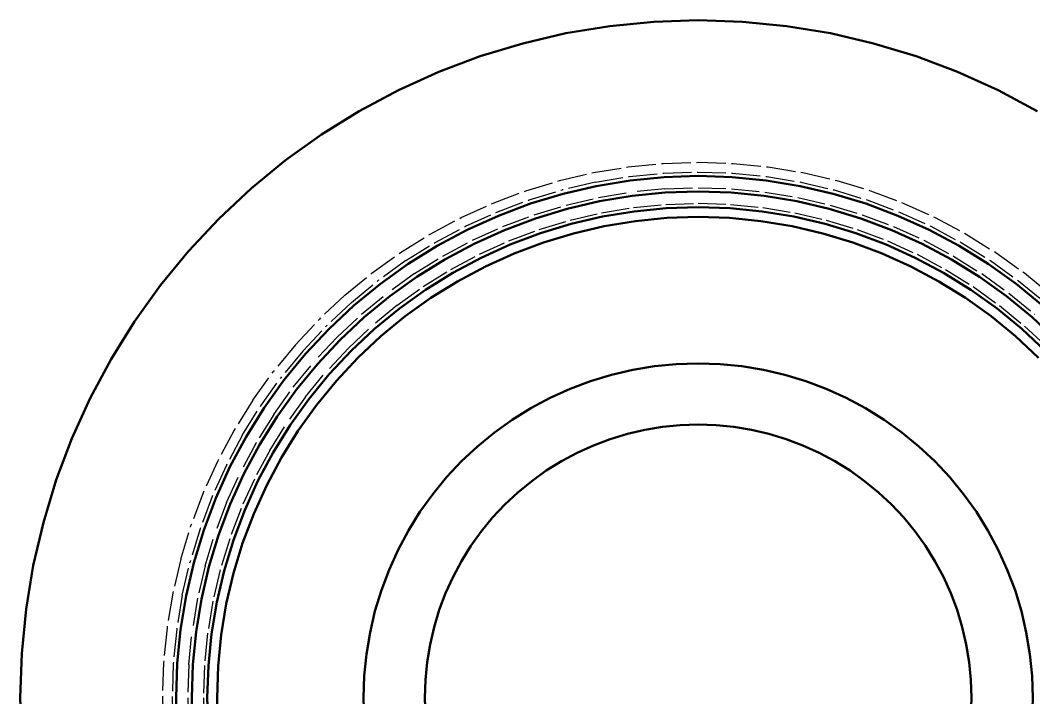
# Model space of a CAD drawing. Header units: millimetres. Extents: x 0 to 420, y 0 to 297.
# Drawn here: x 96 to 142.34, y 126.19 to 157.19 of the extents above; entities that cross this region are included whole.
import ezdxf

# ---------------------------------------------------------------- set-up
doc = ezdxf.new("R2010")
doc.units = ezdxf.units.MM
doc.linetypes.add('DASHED', pattern=[1.524, 1.27, -0.254])
doc.layers.add('OCULTA', color=8, linetype='DASHED', lineweight=25)
doc.layers.add('VISIBLE', color=7, linetype='CONTINUOUS', lineweight=50)

msp = doc.modelspace()

# ---------------------------------------------------------------- linework, layer by layer
at = {"layer": 'OCULTA'}
for p, q in [((122.954, 156.922), (124.973, 157.121)), ((124.973, 157.121), (127, 157.187)), ((127, 157.187), (129.027, 157.121)), ((129.027, 157.121), (131.046, 156.922)), ((120.952, 156.591), (122.954, 156.922)), ((131.046, 156.922), (133.048, 156.591)), ((118.977, 156.131), (120.952, 156.591)), ((133.048, 156.591), (135.023, 156.131)), ((117.035, 155.542), (118.977, 156.131)), ((135.023, 156.131), (136.965, 155.542)), ((115.137, 154.827), (117.035, 155.542)), ((136.965, 155.542), (138.863, 154.827)), ((113.289, 153.99), (115.137, 154.827)), ((138.863, 154.827), (140.711, 153.99)), ((113.289, 153.99), (111.5, 153.034)), ((140.711, 153.99), (142.5, 153.034)), ((109.777, 151.963), (111.5, 153.034)), ((108.128, 150.781), (109.777, 151.963)), ((106.56, 149.494), (108.128, 150.781)), ((123.802, 150.477), (125.398, 150.635)), ((125.398, 150.635), (127, 150.687)), ((127, 150.687), (128.602, 150.635)), ((128.602, 150.635), (130.198, 150.477)), ((120.659, 149.852), (122.22, 150.216)), ((122.22, 150.216), (123.802, 150.477)), ((123.86, 150.035), (125.427, 150.189)), ((125.427, 150.189), (127, 150.241)), ((127, 150.241), (128.573, 150.189)), ((128.573, 150.189), (130.14, 150.035)), ((130.198, 150.477), (131.78, 150.216)), ((131.78, 150.216), (133.341, 149.852)), ((119.125, 149.387), (120.659, 149.852)), ((122.307, 149.778), (120.774, 149.421)), ((122.307, 149.778), (123.86, 150.035)), ((130.14, 150.035), (131.693, 149.778)), ((131.693, 149.778), (133.226, 149.421)), ((133.341, 149.852), (134.875, 149.387)), ((106.56, 149.494), (105.08, 148.107)), ((117.624, 148.822), (119.125, 149.387)), ((119.268, 148.964), (120.774, 149.421)), ((122.447, 149.078), (123.954, 149.327)), ((125.474, 149.476), (123.954, 149.327)), ((125.474, 149.476), (127, 149.526)), ((127, 149.526), (128.526, 149.476)), ((128.526, 149.476), (130.046, 149.327)), ((130.046, 149.327), (131.553, 149.078)), ((133.226, 149.421), (134.732, 148.964)), ((134.875, 149.387), (136.376, 148.822)), ((116.164, 148.16), (117.624, 148.822)), ((117.795, 148.41), (119.268, 148.964)), ((120.959, 148.731), (122.447, 149.078)), ((125.52, 148.764), (127, 148.812)), ((127, 148.812), (128.48, 148.764)), ((131.553, 149.078), (133.041, 148.731)), ((134.732, 148.964), (136.205, 148.41)), ((136.376, 148.822), (137.836, 148.16)), ((116.361, 147.76), (117.795, 148.41)), ((119.498, 148.288), (120.959, 148.731)), ((121.144, 148.041), (122.586, 148.377)), ((122.586, 148.377), (124.047, 148.618)), ((124.047, 148.618), (125.52, 148.764)), ((128.48, 148.764), (129.953, 148.618)), ((129.953, 148.618), (131.414, 148.377)), ((131.414, 148.377), (132.856, 148.041)), ((133.041, 148.731), (134.502, 148.288)), ((136.205, 148.41), (137.639, 147.76)), ((103.693, 146.627), (105.08, 148.107)), ((114.75, 147.405), (116.164, 148.16)), ((118.068, 147.75), (119.498, 148.288)), ((119.727, 147.611), (121.144, 148.041)), ((122.708, 147.764), (124.128, 147.999)), ((122.708, 147.764), (124.128, 147.999)), ((122.708, 147.764), (124.128, 147.999)), ((122.708, 147.764), (124.128, 147.999)), ((124.128, 147.999), (125.561, 148.14)), ((124.128, 147.999), (125.561, 148.14)), ((124.128, 147.999), (125.561, 148.14)), ((124.128, 147.999), (125.561, 148.14)), ((125.561, 148.14), (127, 148.187)), ((125.561, 148.14), (127, 148.187)), ((125.561, 148.14), (127, 148.187)), ((125.561, 148.14), (127, 148.187)), ((127, 148.187), (128.439, 148.14)), ((127, 148.187), (128.439, 148.14)), ((127, 148.187), (128.439, 148.14)), ((127, 148.187), (128.439, 148.14)), ((128.439, 148.14), (129.872, 147.999)), ((128.439, 148.14), (129.872, 147.999)), ((128.439, 148.14), (129.872, 147.999)), ((128.439, 148.14), (129.872, 147.999)), ((129.872, 147.999), (131.292, 147.764)), ((129.872, 147.999), (131.292, 147.764)), ((129.872, 147.999), (131.292, 147.764)), ((129.872, 147.999), (131.292, 147.764)), ((132.856, 148.041), (134.273, 147.611)), ((134.502, 148.288), (135.932, 147.75)), ((137.836, 148.16), (139.25, 147.405)), ((113.389, 146.558), (114.75, 147.405)), ((114.973, 147.018), (116.361, 147.76)), ((116.677, 147.119), (118.068, 147.75)), ((118.342, 147.09), (119.727, 147.611)), ((119.928, 147.019), (121.306, 147.437)), ((119.928, 147.019), (121.306, 147.437)), ((119.928, 147.019), (121.306, 147.437)), ((119.928, 147.019), (121.306, 147.437)), ((122.708, 147.764), (121.306, 147.437)), ((122.708, 147.764), (121.306, 147.437)), ((122.708, 147.764), (121.306, 147.437)), ((122.708, 147.764), (121.306, 147.437)), ((131.292, 147.764), (132.694, 147.437)), ((131.292, 147.764), (132.694, 147.437)), ((131.292, 147.764), (132.694, 147.437)), ((131.292, 147.764), (132.694, 147.437)), ((132.694, 147.437), (134.072, 147.019)), ((132.694, 147.437), (134.072, 147.019)), ((132.694, 147.437), (134.072, 147.019)), ((132.694, 147.437), (134.072, 147.019)), ((134.273, 147.611), (135.658, 147.09)), ((135.932, 147.75), (137.323, 147.119)), ((137.639, 147.76), (139.027, 147.018)), ((139.25, 147.405), (140.611, 146.558)), ((113.637, 146.187), (114.973, 147.018)), ((115.33, 146.399), (116.677, 147.119)), ((116.993, 146.479), (118.342, 147.09)), ((118.581, 146.512), (119.928, 147.019)), ((118.581, 146.512), (119.928, 147.019)), ((118.581, 146.512), (119.928, 147.019)), ((118.581, 146.512), (119.928, 147.019)), ((134.072, 147.019), (135.419, 146.512)), ((134.072, 147.019), (135.419, 146.512)), ((134.072, 147.019), (135.419, 146.512)), ((134.072, 147.019), (135.419, 146.512)), ((135.658, 147.09), (137.007, 146.479)), ((137.323, 147.119), (138.67, 146.399)), ((139.027, 147.018), (140.363, 146.187)), ((103.693, 146.627), (102.406, 145.059)), ((112.085, 145.624), (113.389, 146.558)), ((115.687, 145.781), (116.993, 146.479)), ((117.27, 145.918), (118.581, 146.512)), ((117.27, 145.918), (118.581, 146.512)), ((117.27, 145.918), (118.581, 146.512)), ((117.27, 145.918), (118.581, 146.512)), ((135.419, 146.512), (136.73, 145.918)), ((135.419, 146.512), (136.73, 145.918)), ((135.419, 146.512), (136.73, 145.918)), ((135.419, 146.512), (136.73, 145.918)), ((137.007, 146.479), (138.312, 145.781)), ((140.611, 146.558), (141.915, 145.624)), ((113.637, 146.187), (112.357, 145.27)), ((114.033, 145.593), (115.33, 146.399)), ((138.67, 146.399), (139.967, 145.593)), ((140.363, 146.187), (141.643, 145.27)), ((110.846, 144.607), (112.085, 145.624)), ((114.033, 145.593), (112.792, 144.703)), ((114.43, 144.999), (115.687, 145.781)), ((117.27, 145.918), (116, 145.24)), ((117.27, 145.918), (116, 145.24)), ((117.27, 145.918), (116, 145.24)), ((117.27, 145.918), (116, 145.24)), ((136.73, 145.918), (138, 145.24)), ((136.73, 145.918), (138, 145.24)), ((136.73, 145.918), (138, 145.24)), ((136.73, 145.918), (138, 145.24)), ((138.312, 145.781), (139.57, 144.999)), ((139.967, 145.593), (141.208, 144.703)), ((141.915, 145.624), (143.154, 144.607)), ((101.224, 143.41), (102.406, 145.059)), ((111.14, 144.271), (112.357, 145.27)), ((114.777, 144.479), (116, 145.24)), ((114.777, 144.479), (116, 145.24)), ((114.777, 144.479), (116, 145.24)), ((114.777, 144.479), (116, 145.24)), ((138, 145.24), (139.223, 144.479)), ((138, 145.24), (139.223, 144.479)), ((138, 145.24), (139.223, 144.479)), ((138, 145.24), (139.223, 144.479)), ((141.643, 145.27), (142.86, 144.271)), ((110.846, 144.607), (109.676, 143.511)), ((111.611, 143.734), (112.792, 144.703)), ((113.227, 144.137), (114.43, 144.999)), ((139.57, 144.999), (140.773, 144.137)), ((141.208, 144.703), (142.389, 143.734)), ((111.14, 144.271), (109.992, 143.195)), ((113.227, 144.137), (112.082, 143.197)), ((113.607, 143.641), (114.777, 144.479)), ((113.607, 143.641), (114.777, 144.479)), ((113.607, 143.641), (114.777, 144.479)), ((113.607, 143.641), (114.777, 144.479)), ((139.223, 144.479), (140.393, 143.641)), ((139.223, 144.479), (140.393, 143.641)), ((139.223, 144.479), (140.393, 143.641)), ((139.223, 144.479), (140.393, 143.641)), ((140.773, 144.137), (141.918, 143.197)), ((110.497, 142.69), (111.611, 143.734)), ((101.224, 143.41), (100.153, 141.687)), ((108.58, 142.341), (109.676, 143.511)), ((112.494, 142.727), (113.607, 143.641)), ((112.494, 142.727), (113.607, 143.641)), ((112.494, 142.727), (113.607, 143.641)), ((112.494, 142.727), (113.607, 143.641)), ((140.393, 143.641), (141.506, 142.727)), ((140.393, 143.641), (141.506, 142.727)), ((140.393, 143.641), (141.506, 142.727)), ((140.393, 143.641), (141.506, 142.727)), ((108.916, 142.047), (109.992, 143.195)), ((111.002, 142.185), (112.082, 143.197)), ((141.918, 143.197), (142.998, 142.185)), ((108.58, 142.341), (107.563, 141.102)), ((110.497, 142.69), (109.453, 141.576)), ((111.444, 141.743), (112.494, 142.727)), ((111.444, 141.743), (112.494, 142.727)), ((111.444, 141.743), (112.494, 142.727)), ((111.444, 141.743), (112.494, 142.727)), ((141.506, 142.727), (142.556, 141.743)), ((141.506, 142.727), (142.556, 141.743)), ((141.506, 142.727), (142.556, 141.743)), ((141.506, 142.727), (142.556, 141.743)), ((108.916, 142.047), (107.917, 140.83)), ((111.002, 142.185), (109.99, 141.105)), ((99.197, 139.898), (100.153, 141.687)), ((108.484, 140.395), (109.453, 141.576)), ((111.444, 141.743), (110.46, 140.693)), ((111.444, 141.743), (110.46, 140.693)), ((111.444, 141.743), (110.46, 140.693)), ((111.444, 141.743), (110.46, 140.693)), ((106.629, 139.798), (107.563, 141.102)), ((109.05, 139.96), (109.99, 141.105)), ((107, 139.55), (107.917, 140.83)), ((109.546, 139.58), (110.46, 140.693)), ((109.546, 139.58), (110.46, 140.693)), ((109.546, 139.58), (110.46, 140.693)), ((109.546, 139.58), (110.46, 140.693)), ((107.594, 139.154), (108.484, 140.395)), ((109.05, 139.96), (108.188, 138.757)), ((99.197, 139.898), (98.36, 138.05)), ((106.629, 139.798), (105.782, 138.437)), ((106.169, 138.214), (107, 139.55)), ((109.546, 139.58), (108.708, 138.41)), ((109.546, 139.58), (108.708, 138.41)), ((109.546, 139.58), (108.708, 138.41)), ((109.546, 139.58), (108.708, 138.41)), ((107.594, 139.154), (106.788, 137.857)), ((107.406, 137.5), (108.188, 138.757)), ((124.561, 138.447), (125.368, 138.58)), ((125.368, 138.58), (126.182, 138.66)), ((126.182, 138.66), (127, 138.687)), ((127, 138.687), (127.818, 138.66)), ((127.818, 138.66), (128.632, 138.58)), ((128.632, 138.58), (129.439, 138.447)), ((105.782, 138.437), (105.027, 137.023)), ((106.169, 138.214), (105.427, 136.826)), ((108.708, 138.41), (107.947, 137.187)), ((108.708, 138.41), (107.947, 137.187)), ((108.708, 138.41), (107.947, 137.187)), ((108.708, 138.41), (107.947, 137.187)), ((122.982, 138.024), (123.765, 138.261)), ((123.765, 138.261), (124.561, 138.447)), ((129.439, 138.447), (130.235, 138.261)), ((130.235, 138.261), (131.018, 138.024)), ((98.36, 138.05), (97.645, 136.152)), ((106.788, 137.857), (106.068, 136.51)), ((121.471, 137.398), (122.216, 137.736)), ((122.982, 138.024), (122.216, 137.736)), ((131.018, 138.024), (131.784, 137.736)), ((131.784, 137.736), (132.529, 137.398)), ((107.406, 137.5), (106.708, 136.194)), ((107.269, 135.917), (107.947, 137.187)), ((107.269, 135.917), (107.947, 137.187)), ((107.269, 135.917), (107.947, 137.187)), ((107.269, 135.917), (107.947, 137.187)), ((120.75, 137.012), (121.471, 137.398)), ((132.529, 137.398), (133.25, 137.012)), ((105.027, 137.023), (104.365, 135.563)), ((105.427, 136.826), (104.777, 135.392)), ((120.055, 136.58), (120.75, 137.012)), ((133.25, 137.012), (133.945, 136.58)), ((105.437, 135.119), (106.068, 136.51)), ((119.39, 136.104), (120.055, 136.58)), ((133.945, 136.58), (134.61, 136.104)), ((97.645, 136.152), (97.056, 134.21)), ((106.708, 136.194), (106.097, 134.845)), ((107.269, 135.917), (106.675, 134.606)), ((107.269, 135.917), (106.675, 134.606)), ((107.269, 135.917), (106.675, 134.606)), ((107.269, 135.917), (106.675, 134.606)), ((118.758, 135.585), (119.39, 136.104)), ((134.61, 136.104), (135.242, 135.585)), ((104.365, 135.563), (103.8, 134.062)), ((104.777, 135.392), (104.223, 133.919)), ((118.161, 135.026), (118.758, 135.585)), ((135.242, 135.585), (135.839, 135.026)), ((105.437, 135.119), (104.899, 133.689)), ((118.161, 135.026), (117.602, 134.429)), ((135.839, 135.026), (136.398, 134.429)), ((106.097, 134.845), (105.576, 133.46)), ((106.675, 134.606), (106.168, 133.259)), ((106.675, 134.606), (106.168, 133.259)), ((106.675, 134.606), (106.168, 133.259)), ((106.675, 134.606), (106.168, 133.259)), ((117.602, 134.429), (117.083, 133.797)), ((136.398, 134.429), (136.917, 133.797)), ((97.056, 134.21), (96.596, 132.235)), ((103.335, 132.528), (103.8, 134.062)), ((104.223, 133.919), (103.766, 132.413)), ((104.456, 132.228), (104.899, 133.689)), ((116.607, 133.132), (117.083, 133.797)), ((136.917, 133.797), (137.393, 133.132)), ((105.576, 133.46), (105.146, 132.043)), ((106.168, 133.259), (105.75, 131.881)), ((106.168, 133.259), (105.75, 131.881)), ((106.168, 133.259), (105.75, 131.881)), ((106.168, 133.259), (105.75, 131.881)), ((116.175, 132.437), (116.607, 133.132)), ((137.393, 133.132), (137.825, 132.437)), ((96.596, 132.235), (96.265, 130.233)), ((103.335, 132.528), (102.971, 130.967)), ((103.409, 130.88), (103.766, 132.413)), ((104.456, 132.228), (104.109, 130.74)), ((116.175, 132.437), (115.789, 131.716)), ((137.825, 132.437), (138.211, 131.716)), ((105.146, 132.043), (104.81, 130.601)), ((105.423, 130.479), (105.75, 131.881)), ((105.423, 130.479), (105.75, 131.881)), ((105.423, 130.479), (105.75, 131.881)), ((105.423, 130.479), (105.75, 131.881)), ((115.789, 131.716), (115.452, 130.971)), ((138.211, 131.716), (138.548, 130.971)), ((102.971, 130.967), (102.71, 129.385)), ((103.409, 130.88), (103.152, 129.327)), ((104.109, 130.74), (103.86, 129.233)), ((115.163, 130.205), (115.452, 130.971)), ((138.548, 130.971), (138.837, 130.205)), ((96.265, 130.233), (96.066, 128.215)), ((104.81, 130.601), (104.569, 129.14)), ((105.423, 130.479), (105.188, 129.059)), ((105.423, 130.479), (105.188, 129.059)), ((105.423, 130.479), (105.188, 129.059)), ((105.423, 130.479), (105.188, 129.059)), ((115.163, 130.205), (114.926, 129.422)), ((138.837, 130.205), (139.074, 129.422)), ((102.71, 129.385), (102.552, 127.789)), ((103.152, 129.327), (102.998, 127.76)), ((114.926, 129.422), (114.74, 128.626)), ((139.074, 129.422), (139.26, 128.626)), ((103.711, 127.713), (103.86, 129.233)), ((104.569, 129.14), (104.423, 127.667)), ((105.188, 129.059), (105.047, 127.626)), ((105.188, 129.059), (105.047, 127.626)), ((105.188, 129.059), (105.047, 127.626)), ((105.188, 129.059), (105.047, 127.626)), ((114.74, 128.626), (114.607, 127.819)), ((139.26, 128.626), (139.393, 127.819)), ((96.066, 128.215), (96, 126.187)), ((102.552, 127.789), (102.5, 126.187)), ((102.998, 127.76), (102.946, 126.187)), ((103.711, 127.713), (103.661, 126.187)), ((104.423, 127.667), (104.375, 126.187)), ((105.047, 127.626), (105, 126.187)), ((105.047, 127.626), (105, 126.187)), ((105.047, 127.626), (105, 126.187)), ((105.047, 127.626), (105, 126.187)), ((114.607, 127.819), (114.527, 127.005)), ((139.393, 127.819), (139.473, 127.005)), ((114.527, 127.005), (114.5, 126.187)), ((139.473, 127.005), (139.5, 126.187)), ((96, 126.187), (96.066, 124.16)), ((102.5, 126.187), (102.552, 124.585)), ((102.946, 126.187), (102.998, 124.614)), ((103.661, 126.187), (103.711, 124.661)), ((104.375, 126.187), (104.423, 124.707)), ((105, 126.187), (105.047, 124.748)), ((105, 126.187), (105.047, 124.748)), ((105, 126.187), (105.047, 124.748)), ((105, 126.187), (105.047, 124.748)), ((114.5, 126.187), (114.527, 125.369)), ((139.5, 126.187), (139.473, 125.369))]:
    msp.add_line(p, q, dxfattribs=at)
at = {"layer": 'VISIBLE'}
for p, q in [((122.954, 156.922), (124.973, 157.121)), ((122.954, 156.922), (124.973, 157.121)), ((124.973, 157.121), (127, 157.187)), ((124.973, 157.121), (127, 157.187)), ((124.973, 157.121), (124.973, 157.121)), ((127, 157.187), (129.027, 157.121)), ((127, 157.187), (127, 157.187)), ((127, 157.187), (129.027, 157.121)), ((129.027, 157.121), (131.046, 156.922)), ((129.027, 157.121), (129.027, 157.121)), ((129.027, 157.121), (131.046, 156.922)), ((120.952, 156.591), (122.954, 156.922)), ((120.952, 156.591), (122.954, 156.922)), ((122.954, 156.922), (122.954, 156.922)), ((131.046, 156.922), (133.048, 156.591)), ((131.046, 156.922), (131.046, 156.922)), ((131.046, 156.922), (133.048, 156.591)), ((118.977, 156.131), (120.952, 156.591)), ((118.977, 156.131), (120.952, 156.591)), ((120.952, 156.591), (120.952, 156.591)), ((133.048, 156.591), (135.023, 156.131)), ((133.048, 156.591), (133.048, 156.591)), ((133.048, 156.591), (135.023, 156.131)), ((117.035, 155.542), (118.977, 156.131)), ((117.035, 155.542), (118.977, 156.131)), ((118.977, 156.131), (118.977, 156.131)), ((135.023, 156.131), (136.965, 155.542)), ((135.023, 156.131), (135.023, 156.131)), ((135.023, 156.131), (136.965, 155.542)), ((115.137, 154.827), (117.035, 155.542)), ((115.137, 154.827), (117.035, 155.542)), ((117.035, 155.542), (117.035, 155.542)), ((136.965, 155.542), (138.863, 154.827)), ((136.965, 155.542), (136.965, 155.542)), ((136.965, 155.542), (138.863, 154.827)), ((113.289, 153.99), (115.137, 154.827)), ((113.289, 153.99), (115.137, 154.827)), ((115.137, 154.827), (115.137, 154.827)), ((138.863, 154.827), (140.711, 153.99)), ((138.863, 154.827), (138.863, 154.827)), ((138.863, 154.827), (140.711, 153.99)), ((113.289, 153.99), (111.5, 153.034)), ((111.5, 153.034), (113.289, 153.99)), ((113.289, 153.99), (113.289, 153.99)), ((140.711, 153.99), (142.5, 153.034)), ((140.711, 153.99), (140.711, 153.99)), ((140.711, 153.99), (142.5, 153.034)), ((109.777, 151.963), (111.5, 153.034)), ((109.777, 151.963), (111.5, 153.034)), ((111.5, 153.034), (111.5, 153.034)), ((108.128, 150.781), (109.777, 151.963)), ((108.128, 150.781), (109.777, 151.963)), ((109.777, 151.963), (109.777, 151.963)), ((106.56, 149.494), (108.128, 150.781)), ((106.56, 149.494), (108.128, 150.781)), ((108.128, 150.781), (108.128, 150.781)), ((122.342, 149.603), (123.884, 149.858)), ((123.884, 149.858), (125.438, 150.011)), ((125.438, 150.011), (127, 150.062)), ((127, 150.062), (128.561, 150.011)), ((128.561, 150.011), (130.116, 149.858)), ((130.116, 149.858), (131.658, 149.603)), ((106.56, 149.494), (105.08, 148.107)), ((105.08, 148.107), (106.56, 149.494)), ((106.56, 149.494), (106.56, 149.494)), ((119.326, 148.795), (120.821, 149.248)), ((122.342, 149.603), (120.821, 149.248)), ((123.977, 149.15), (125.485, 149.298)), ((125.485, 149.298), (127, 149.348)), ((127, 149.348), (128.515, 149.298)), ((128.515, 149.298), (130.023, 149.15)), ((131.658, 149.603), (133.179, 149.248)), ((133.179, 149.248), (134.674, 148.795)), ((117.863, 148.245), (119.326, 148.795)), ((121.006, 148.559), (122.482, 148.903)), ((122.482, 148.903), (123.977, 149.15)), ((130.023, 149.15), (131.518, 148.903)), ((131.518, 148.903), (132.994, 148.559)), ((134.674, 148.795), (136.137, 148.245)), ((119.555, 148.119), (121.006, 148.559)), ((122.621, 148.202), (124.07, 148.441)), ((124.07, 148.441), (125.532, 148.585)), ((125.532, 148.585), (127, 148.633)), ((127, 148.633), (128.468, 148.585)), ((128.468, 148.585), (129.93, 148.441)), ((129.93, 148.441), (131.379, 148.202)), ((132.994, 148.559), (134.445, 148.119)), ((103.693, 146.627), (105.08, 148.107)), ((103.693, 146.627), (105.08, 148.107)), ((105.08, 148.107), (105.08, 148.107)), ((116.44, 147.6), (117.863, 148.245)), ((118.137, 147.585), (119.555, 148.119)), ((119.785, 147.442), (121.19, 147.869)), ((121.19, 147.869), (122.621, 148.202)), ((122.708, 147.764), (124.128, 147.999)), ((122.708, 147.764), (124.128, 147.999)), ((122.708, 147.764), (124.128, 147.999)), ((124.128, 147.999), (125.561, 148.14)), ((124.128, 147.999), (125.561, 148.14)), ((124.128, 147.999), (125.561, 148.14)), ((125.561, 148.14), (127, 148.187)), ((125.561, 148.14), (127, 148.187)), ((125.561, 148.14), (127, 148.187)), ((127, 148.187), (128.439, 148.14)), ((127, 148.187), (128.439, 148.14)), ((127, 148.187), (128.439, 148.14)), ((128.439, 148.14), (129.872, 147.999)), ((128.439, 148.14), (129.872, 147.999)), ((128.439, 148.14), (129.872, 147.999)), ((129.872, 147.999), (131.292, 147.764)), ((129.872, 147.999), (131.292, 147.764)), ((129.872, 147.999), (131.292, 147.764)), ((131.379, 148.202), (132.81, 147.869)), ((132.81, 147.869), (134.215, 147.442)), ((134.445, 148.119), (135.863, 147.585)), ((136.137, 148.245), (137.56, 147.6)), ((115.062, 146.863), (116.44, 147.6)), ((116.756, 146.959), (118.137, 147.585)), ((118.41, 146.925), (119.785, 147.442)), ((119.928, 147.019), (121.306, 147.437)), ((119.928, 147.019), (121.306, 147.437)), ((119.928, 147.019), (121.306, 147.437)), ((122.708, 147.764), (121.306, 147.437)), ((122.708, 147.764), (121.306, 147.437)), ((122.708, 147.764), (121.306, 147.437)), ((131.292, 147.764), (132.694, 147.437)), ((131.292, 147.764), (132.694, 147.437)), ((131.292, 147.764), (132.694, 147.437)), ((132.694, 147.437), (134.072, 147.019)), ((132.694, 147.437), (134.072, 147.019)), ((132.694, 147.437), (134.072, 147.019)), ((134.215, 147.442), (135.59, 146.925)), ((135.863, 147.585), (137.244, 146.959)), ((137.56, 147.6), (138.937, 146.863)), ((115.42, 146.245), (116.756, 146.959)), ((117.072, 146.319), (118.41, 146.925)), ((118.581, 146.512), (119.928, 147.019)), ((118.581, 146.512), (119.928, 147.019)), ((118.581, 146.512), (119.928, 147.019)), ((134.072, 147.019), (135.419, 146.512)), ((134.072, 147.019), (135.419, 146.512)), ((134.072, 147.019), (135.419, 146.512)), ((135.59, 146.925), (136.928, 146.319)), ((137.244, 146.959), (138.58, 146.245)), ((103.693, 146.627), (102.406, 145.059)), ((102.406, 145.059), (103.693, 146.627)), ((103.693, 146.627), (103.693, 146.627)), ((113.736, 146.038), (115.062, 146.863)), ((117.27, 145.918), (118.581, 146.512)), ((117.27, 145.918), (118.581, 146.512)), ((117.27, 145.918), (118.581, 146.512)), ((135.419, 146.512), (136.73, 145.918)), ((135.419, 146.512), (136.73, 145.918)), ((135.419, 146.512), (136.73, 145.918)), ((138.937, 146.863), (140.264, 146.038)), ((113.736, 146.038), (112.466, 145.128)), ((114.133, 145.444), (115.42, 146.245)), ((115.777, 145.626), (117.072, 146.319)), ((136.928, 146.319), (138.223, 145.626)), ((138.58, 146.245), (139.867, 145.444)), ((140.264, 146.038), (141.534, 145.128)), ((114.529, 144.851), (115.777, 145.626)), ((117.27, 145.918), (116, 145.24)), ((117.27, 145.918), (116, 145.24)), ((117.27, 145.918), (116, 145.24)), ((136.73, 145.918), (138, 145.24)), ((136.73, 145.918), (138, 145.24)), ((136.73, 145.918), (138, 145.24)), ((138.223, 145.626), (139.471, 144.851)), ((101.224, 143.41), (102.406, 145.059)), ((101.224, 143.41), (102.406, 145.059)), ((102.406, 145.059), (102.406, 145.059)), ((111.258, 144.137), (112.466, 145.128)), ((112.901, 144.562), (114.133, 145.444)), ((114.777, 144.479), (116, 145.24)), ((114.777, 144.479), (116, 145.24)), ((114.777, 144.479), (116, 145.24)), ((138, 145.24), (139.223, 144.479)), ((138, 145.24), (139.223, 144.479)), ((138, 145.24), (139.223, 144.479)), ((139.867, 145.444), (141.099, 144.562)), ((141.534, 145.128), (142.742, 144.137)), ((113.335, 143.995), (114.529, 144.851)), ((139.471, 144.851), (140.665, 143.995)), ((111.258, 144.137), (110.118, 143.069)), ((112.901, 144.562), (111.729, 143.6)), ((113.607, 143.641), (114.777, 144.479)), ((113.607, 143.641), (114.777, 144.479)), ((113.607, 143.641), (114.777, 144.479)), ((139.223, 144.479), (140.393, 143.641)), ((139.223, 144.479), (140.393, 143.641)), ((139.223, 144.479), (140.393, 143.641)), ((141.099, 144.562), (142.271, 143.6)), ((113.335, 143.995), (112.2, 143.063)), ((140.665, 143.995), (141.8, 143.063)), ((101.224, 143.41), (100.153, 141.687)), ((100.153, 141.687), (101.224, 143.41)), ((101.224, 143.41), (101.224, 143.41)), ((110.623, 142.564), (111.729, 143.6)), ((112.494, 142.727), (113.607, 143.641)), ((112.494, 142.727), (113.607, 143.641)), ((112.494, 142.727), (113.607, 143.641)), ((140.393, 143.641), (141.506, 142.727)), ((140.393, 143.641), (141.506, 142.727)), ((140.393, 143.641), (141.506, 142.727)), ((142.271, 143.6), (143.377, 142.564)), ((109.05, 141.929), (110.118, 143.069)), ((111.128, 142.059), (112.2, 143.063)), ((141.8, 143.063), (142.872, 142.059)), ((110.623, 142.564), (109.587, 141.458)), ((111.444, 141.743), (112.494, 142.727)), ((111.444, 141.743), (112.494, 142.727)), ((111.444, 141.743), (112.494, 142.727)), ((141.506, 142.727), (142.556, 141.743)), ((141.506, 142.727), (142.556, 141.743)), ((141.506, 142.727), (142.556, 141.743)), ((109.05, 141.929), (108.059, 140.721)), ((111.128, 142.059), (110.124, 140.987)), ((99.197, 139.898), (100.153, 141.687)), ((99.197, 139.898), (100.153, 141.687)), ((100.153, 141.687), (100.153, 141.687)), ((108.625, 140.286), (109.587, 141.458)), ((111.444, 141.743), (110.46, 140.693)), ((111.444, 141.743), (110.46, 140.693)), ((111.444, 141.743), (110.46, 140.693)), ((124.015, 141.193), (125.003, 141.356)), ((124.015, 141.193), (125.003, 141.356)), ((125.003, 141.356), (125.999, 141.454)), ((125.003, 141.356), (125.999, 141.454)), ((125.999, 141.454), (127, 141.487)), ((125.999, 141.454), (127, 141.487)), ((127, 141.487), (128.001, 141.454)), ((127, 141.487), (128.001, 141.454)), ((128.001, 141.454), (128.997, 141.356)), ((128.001, 141.454), (128.997, 141.356)), ((128.997, 141.356), (129.985, 141.193)), ((128.997, 141.356), (129.985, 141.193)), ((109.192, 139.852), (110.124, 140.987)), ((122.082, 140.675), (123.04, 140.966)), ((122.082, 140.675), (123.04, 140.966)), ((123.04, 140.966), (124.015, 141.193)), ((123.04, 140.966), (124.015, 141.193)), ((129.985, 141.193), (130.96, 140.966)), ((129.985, 141.193), (130.96, 140.966)), ((130.96, 140.966), (131.918, 140.675)), ((130.96, 140.966), (131.918, 140.675)), ((107.149, 139.451), (108.059, 140.721)), ((109.546, 139.58), (110.46, 140.693)), ((109.546, 139.58), (110.46, 140.693)), ((109.546, 139.58), (110.46, 140.693)), ((121.145, 140.322), (122.082, 140.675)), ((121.145, 140.322), (122.082, 140.675)), ((131.918, 140.675), (132.855, 140.322)), ((131.918, 140.675), (132.855, 140.322)), ((108.625, 140.286), (107.743, 139.054)), ((120.233, 139.909), (121.145, 140.322)), ((120.233, 139.909), (121.145, 140.322)), ((132.855, 140.322), (133.767, 139.909)), ((132.855, 140.322), (133.767, 139.909)), ((99.197, 139.898), (98.36, 138.05)), ((98.36, 138.05), (99.197, 139.898)), ((99.197, 139.898), (99.197, 139.898)), ((109.192, 139.852), (108.336, 138.658)), ((109.546, 139.58), (108.708, 138.41)), ((109.546, 139.58), (108.708, 138.41)), ((109.546, 139.58), (108.708, 138.41)), ((120.233, 139.909), (119.35, 139.437)), ((120.233, 139.909), (119.35, 139.437)), ((133.767, 139.909), (134.65, 139.437)), ((133.767, 139.909), (134.65, 139.437)), ((106.324, 138.125), (107.149, 139.451)), ((106.942, 137.767), (107.743, 139.054)), ((118.5, 138.908), (119.35, 139.437)), ((118.5, 138.908), (119.35, 139.437)), ((134.65, 139.437), (135.5, 138.908)), ((134.65, 139.437), (135.5, 138.908)), ((107.561, 137.41), (108.336, 138.658)), ((117.686, 138.325), (118.5, 138.908)), ((117.686, 138.325), (118.5, 138.908)), ((124.561, 138.447), (125.368, 138.58)), ((125.368, 138.58), (124.561, 138.447)), ((125.368, 138.58), (126.182, 138.66)), ((126.182, 138.66), (125.368, 138.58)), ((125.368, 138.58), (125.368, 138.58)), ((126.182, 138.66), (127, 138.687)), ((127, 138.687), (126.182, 138.66)), ((126.182, 138.66), (126.182, 138.66)), ((127, 138.687), (127.818, 138.66)), ((127.818, 138.66), (127, 138.687)), ((127, 138.687), (127, 138.687)), ((127.818, 138.66), (128.632, 138.58)), ((128.632, 138.58), (127.818, 138.66)), ((127.818, 138.66), (127.818, 138.66)), ((128.632, 138.58), (129.439, 138.447)), ((129.439, 138.447), (128.632, 138.58)), ((128.632, 138.58), (128.632, 138.58)), ((135.5, 138.908), (136.314, 138.325)), ((135.5, 138.908), (136.314, 138.325)), ((106.324, 138.125), (105.587, 136.747)), ((108.708, 138.41), (107.947, 137.187)), ((108.708, 138.41), (107.947, 137.187)), ((108.708, 138.41), (107.947, 137.187)), ((117.686, 138.325), (116.912, 137.69)), ((117.686, 138.325), (116.912, 137.69)), ((122.982, 138.024), (123.765, 138.261)), ((123.765, 138.261), (122.982, 138.024)), ((123.765, 138.261), (124.561, 138.447)), ((124.561, 138.447), (123.765, 138.261)), ((123.765, 138.261), (123.765, 138.261)), ((124.561, 138.447), (124.561, 138.447)), ((129.439, 138.447), (130.235, 138.261)), ((130.235, 138.261), (129.439, 138.447)), ((129.439, 138.447), (129.439, 138.447)), ((130.235, 138.261), (131.018, 138.024)), ((131.018, 138.024), (130.235, 138.261)), ((130.235, 138.261), (130.235, 138.261)), ((136.314, 138.325), (137.088, 137.69)), ((136.314, 138.325), (137.088, 137.69)), ((98.36, 138.05), (97.645, 136.152)), ((97.645, 136.152), (98.36, 138.05)), ((98.36, 138.05), (98.36, 138.05)), ((106.228, 136.431), (106.942, 137.767)), ((116.181, 137.006), (116.912, 137.69)), ((116.181, 137.006), (116.912, 137.69)), ((121.471, 137.398), (122.216, 137.736)), ((122.216, 137.736), (121.471, 137.398)), ((122.982, 138.024), (122.216, 137.736)), ((122.982, 138.024), (122.216, 137.736)), ((122.216, 137.736), (122.216, 137.736)), ((122.982, 138.024), (122.982, 138.024)), ((131.018, 138.024), (131.784, 137.736)), ((131.784, 137.736), (131.018, 138.024)), ((131.018, 138.024), (131.018, 138.024)), ((131.784, 137.736), (132.529, 137.398)), ((132.529, 137.398), (131.784, 137.736)), ((131.784, 137.736), (131.784, 137.736)), ((137.088, 137.69), (137.819, 137.006)), ((137.088, 137.69), (137.819, 137.006)), ((107.561, 137.41), (106.868, 136.115)), ((107.269, 135.917), (107.947, 137.187)), ((107.269, 135.917), (107.947, 137.187)), ((107.269, 135.917), (107.947, 137.187)), ((120.75, 137.012), (121.471, 137.398)), ((121.471, 137.398), (120.75, 137.012)), ((121.471, 137.398), (121.471, 137.398)), ((132.529, 137.398), (133.25, 137.012)), ((133.25, 137.012), (132.529, 137.398)), ((132.529, 137.398), (132.529, 137.398)), ((105.587, 136.747), (104.942, 135.324)), ((116.181, 137.006), (115.497, 136.275)), ((116.181, 137.006), (115.497, 136.275)), ((120.055, 136.58), (120.75, 137.012)), ((120.75, 137.012), (120.055, 136.58)), ((120.75, 137.012), (120.75, 137.012)), ((133.25, 137.012), (133.945, 136.58)), ((133.945, 136.58), (133.25, 137.012)), ((133.25, 137.012), (133.25, 137.012)), ((137.819, 137.006), (138.503, 136.275)), ((137.819, 137.006), (138.503, 136.275)), ((105.602, 135.05), (106.228, 136.431)), ((114.862, 135.501), (115.497, 136.275)), ((114.862, 135.501), (115.497, 136.275)), ((119.39, 136.104), (120.055, 136.58)), ((120.055, 136.58), (119.39, 136.104)), ((120.055, 136.58), (120.055, 136.58)), ((133.945, 136.58), (134.61, 136.104)), ((134.61, 136.104), (133.945, 136.58)), ((133.945, 136.58), (133.945, 136.58)), ((138.503, 136.275), (139.138, 135.501)), ((138.503, 136.275), (139.138, 135.501)), ((97.645, 136.152), (97.056, 134.21)), ((97.056, 134.21), (97.645, 136.152)), ((97.645, 136.152), (97.645, 136.152)), ((106.868, 136.115), (106.262, 134.777)), ((107.269, 135.917), (106.675, 134.606)), ((107.269, 135.917), (106.675, 134.606)), ((107.269, 135.917), (106.675, 134.606)), ((118.758, 135.585), (119.39, 136.104)), ((119.39, 136.104), (118.758, 135.585)), ((119.39, 136.104), (119.39, 136.104)), ((134.61, 136.104), (135.242, 135.585)), ((135.242, 135.585), (134.61, 136.104)), ((134.61, 136.104), (134.61, 136.104)), ((114.279, 134.687), (114.862, 135.501)), ((114.279, 134.687), (114.862, 135.501)), ((118.161, 135.026), (118.758, 135.585)), ((118.758, 135.585), (118.161, 135.026)), ((118.758, 135.585), (118.758, 135.585)), ((135.242, 135.585), (135.839, 135.026)), ((135.839, 135.026), (135.242, 135.585)), ((135.242, 135.585), (135.242, 135.585)), ((139.138, 135.501), (139.721, 134.687)), ((139.138, 135.501), (139.721, 134.687)), ((104.942, 135.324), (104.392, 133.861)), ((105.602, 135.05), (105.068, 133.632)), ((118.161, 135.026), (117.602, 134.429)), ((118.161, 135.026), (117.602, 134.429)), ((118.161, 135.026), (118.161, 135.026)), ((135.839, 135.026), (136.398, 134.429)), ((136.398, 134.429), (135.839, 135.026)), ((135.839, 135.026), (135.839, 135.026)), ((106.262, 134.777), (105.745, 133.402)), ((106.675, 134.606), (106.168, 133.259)), ((106.675, 134.606), (106.168, 133.259)), ((106.675, 134.606), (106.168, 133.259)), ((114.279, 134.687), (113.75, 133.837)), ((114.279, 134.687), (113.75, 133.837)), ((117.602, 134.429), (117.083, 133.797)), ((117.602, 134.429), (117.083, 133.797)), ((117.602, 134.429), (117.602, 134.429)), ((136.398, 134.429), (136.917, 133.797)), ((136.917, 133.797), (136.398, 134.429)), ((136.398, 134.429), (136.398, 134.429)), ((139.721, 134.687), (140.25, 133.837)), ((139.721, 134.687), (140.25, 133.837)), ((97.056, 134.21), (96.596, 132.235)), ((96.596, 132.235), (97.056, 134.21)), ((97.056, 134.21), (97.056, 134.21)), ((104.392, 133.861), (103.939, 132.366)), ((104.628, 132.181), (105.068, 133.632)), ((113.278, 132.954), (113.75, 133.837)), ((113.278, 132.954), (113.75, 133.837)), ((116.607, 133.132), (117.083, 133.797)), ((117.083, 133.797), (116.607, 133.132)), ((117.083, 133.797), (117.083, 133.797)), ((136.917, 133.797), (137.393, 133.132)), ((137.393, 133.132), (136.917, 133.797)), ((136.917, 133.797), (136.917, 133.797)), ((140.25, 133.837), (140.722, 132.954)), ((140.25, 133.837), (140.722, 132.954)), ((105.318, 131.997), (105.745, 133.402)), ((106.168, 133.259), (105.75, 131.881)), ((106.168, 133.259), (105.75, 131.881)), ((106.168, 133.259), (105.75, 131.881)), ((116.175, 132.437), (116.607, 133.132)), ((116.607, 133.132), (116.175, 132.437)), ((116.607, 133.132), (116.607, 133.132)), ((137.393, 133.132), (137.825, 132.437)), ((137.825, 132.437), (137.393, 133.132)), ((137.393, 133.132), (137.393, 133.132)), ((112.865, 132.042), (113.278, 132.954)), ((112.865, 132.042), (113.278, 132.954)), ((140.722, 132.954), (141.135, 132.042)), ((140.722, 132.954), (141.135, 132.042)), ((96.596, 132.235), (96.265, 130.233)), ((96.265, 130.233), (96.596, 132.235)), ((96.596, 132.235), (96.596, 132.235)), ((103.584, 130.845), (103.939, 132.366)), ((104.628, 132.181), (104.284, 130.705)), ((116.175, 132.437), (115.789, 131.716)), ((116.175, 132.437), (115.789, 131.716)), ((116.175, 132.437), (116.175, 132.437)), ((137.825, 132.437), (138.211, 131.716)), ((138.211, 131.716), (137.825, 132.437)), ((137.825, 132.437), (137.825, 132.437)), ((105.318, 131.997), (104.985, 130.566)), ((105.423, 130.479), (105.75, 131.881)), ((105.423, 130.479), (105.75, 131.881)), ((105.423, 130.479), (105.75, 131.881)), ((112.865, 132.042), (112.512, 131.105)), ((112.865, 132.042), (112.512, 131.105)), ((115.789, 131.716), (115.452, 130.971)), ((115.789, 131.716), (115.452, 130.971)), ((115.789, 131.716), (115.789, 131.716)), ((138.211, 131.716), (138.548, 130.971)), ((138.548, 130.971), (138.211, 131.716)), ((138.211, 131.716), (138.211, 131.716)), ((141.135, 132.042), (141.488, 131.105)), ((141.135, 132.042), (141.488, 131.105)), ((103.584, 130.845), (103.329, 129.303)), ((104.284, 130.705), (104.037, 129.21)), ((112.221, 130.147), (112.512, 131.105)), ((112.221, 130.147), (112.512, 131.105)), ((115.163, 130.205), (115.452, 130.971)), ((115.452, 130.971), (115.163, 130.205)), ((115.452, 130.971), (115.452, 130.971)), ((138.548, 130.971), (138.837, 130.205)), ((138.837, 130.205), (138.548, 130.971)), ((138.548, 130.971), (138.548, 130.971)), ((141.488, 131.105), (141.779, 130.147)), ((141.488, 131.105), (141.779, 130.147)), ((96.265, 130.233), (96.066, 128.215)), ((96.066, 128.215), (96.265, 130.233)), ((96.265, 130.233), (96.265, 130.233)), ((104.985, 130.566), (104.746, 129.117)), ((105.423, 130.479), (105.188, 129.059)), ((105.423, 130.479), (105.188, 129.059)), ((105.423, 130.479), (105.188, 129.059)), ((112.221, 130.147), (111.994, 129.172)), ((112.221, 130.147), (111.994, 129.172)), ((115.163, 130.205), (114.926, 129.422)), ((115.163, 130.205), (114.926, 129.422)), ((115.163, 130.205), (115.163, 130.205)), ((138.837, 130.205), (139.074, 129.422)), ((139.074, 129.422), (138.837, 130.205)), ((138.837, 130.205), (138.837, 130.205)), ((141.779, 130.147), (142.006, 129.172)), ((141.779, 130.147), (142.006, 129.172)), ((103.329, 129.303), (103.176, 127.749)), ((114.926, 129.422), (114.74, 128.626)), ((114.926, 129.422), (114.74, 128.626)), ((114.926, 129.422), (114.926, 129.422)), ((139.074, 129.422), (139.26, 128.626)), ((139.26, 128.626), (139.074, 129.422)), ((139.074, 129.422), (139.074, 129.422)), ((104.037, 129.21), (103.889, 127.702)), ((104.746, 129.117), (104.602, 127.655)), ((105.188, 129.059), (105.047, 127.626)), ((105.188, 129.059), (105.047, 127.626)), ((105.188, 129.059), (105.047, 127.626)), ((111.994, 129.172), (111.831, 128.184)), ((111.994, 129.172), (111.831, 128.184)), ((142.006, 129.172), (142.169, 128.184)), ((142.006, 129.172), (142.169, 128.184)), ((114.74, 128.626), (114.607, 127.819)), ((114.74, 128.626), (114.607, 127.819)), ((114.74, 128.626), (114.74, 128.626)), ((139.26, 128.626), (139.393, 127.819)), ((139.393, 127.819), (139.26, 128.626)), ((139.26, 128.626), (139.26, 128.626)), ((96.066, 128.215), (96, 126.187)), ((96, 126.187), (96.066, 128.215)), ((96.066, 128.215), (96.066, 128.215)), ((111.831, 128.184), (111.733, 127.188)), ((111.831, 128.184), (111.733, 127.188)), ((142.169, 128.184), (142.267, 127.188)), ((142.169, 128.184), (142.267, 127.188)), ((103.176, 127.749), (103.125, 126.187)), ((103.889, 127.702), (103.839, 126.187)), ((104.602, 127.655), (104.554, 126.187)), ((105.047, 127.626), (105, 126.187)), ((105.047, 127.626), (105, 126.187)), ((105.047, 127.626), (105, 126.187)), ((114.607, 127.819), (114.527, 127.005)), ((114.607, 127.819), (114.527, 127.005)), ((114.607, 127.819), (114.607, 127.819)), ((139.393, 127.819), (139.473, 127.005)), ((139.473, 127.005), (139.393, 127.819)), ((139.393, 127.819), (139.393, 127.819)), ((111.733, 127.188), (111.7, 126.187)), ((111.733, 127.188), (111.7, 126.187)), ((114.527, 127.005), (114.5, 126.187)), ((114.527, 127.005), (114.5, 126.187)), ((114.527, 127.005), (114.527, 127.005)), ((139.473, 127.005), (139.5, 126.187)), ((139.5, 126.187), (139.473, 127.005)), ((139.473, 127.005), (139.473, 127.005)), ((142.267, 127.188), (142.3, 126.187)), ((142.267, 127.188), (142.3, 126.187)), ((96, 126.187), (96.066, 124.16)), ((96, 126.187), (96, 126.187)), ((96, 126.187), (96, 126.187)), ((103.125, 126.187), (103.176, 124.626)), ((103.839, 126.187), (103.889, 124.672)), ((104.554, 126.187), (104.602, 124.719)), ((105, 126.187), (105.047, 124.748)), ((105, 126.187), (105.047, 124.748)), ((105, 126.187), (105.047, 124.748)), ((111.7, 126.187), (111.733, 125.186)), ((111.7, 126.187), (111.733, 125.186)), ((114.5, 126.187), (114.527, 125.369)), ((114.5, 126.187), (114.5, 126.187)), ((139.5, 126.187), (139.473, 125.369)), ((139.5, 126.187), (139.5, 126.187)), ((142.3, 126.187), (142.267, 125.186)), ((142.3, 126.187), (142.267, 125.186))]:
    msp.add_line(p, q, dxfattribs=at)

doc.saveas('drawing.dxf')
